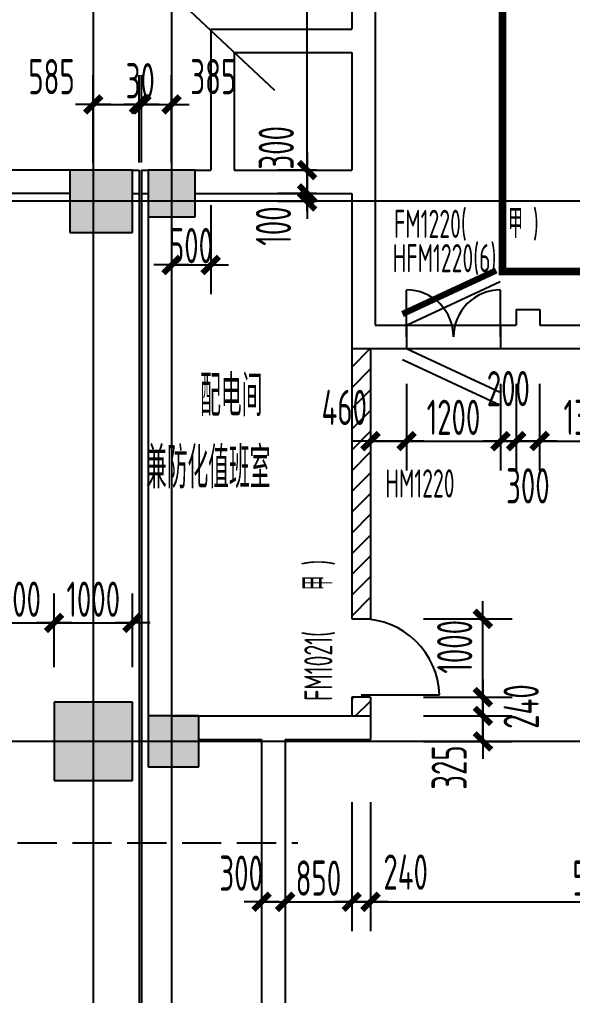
# Model space of a CAD drawing. Extents: x 1596194 to 1987057, y -212608 to 63160.
# Drawn here: x 1731289 to 1738349, y 21163 to 33633 of the extents above; entities that cross this region are included whole.
import ezdxf

# ---------------------------------------------------------------- set-up
doc = ezdxf.new("R2010")
doc.units = 0
doc.header["$LTSCALE"] = 100
doc.header["$MEASUREMENT"] = 0
doc.linetypes.add('DASH', pattern=[0.35, 0.25, -0.1])
doc.linetypes.add('DASH_200', pattern=[0.7, 0.5, -0.2])
doc.layers.get('0').update_dxf_attribs({"linetype": 'CONTINUOUS'})
doc.layers.get('DEFPOINTS').update_dxf_attribs({"linetype": 'CONTINUOUS'})
for name, color, linetype in [('_走道示意', 8, 'CONTINUOUS'), ('COLUMN', 1, 'CONTINUOUS'), ('DOTE', 251, 'CONTINUOUS'), ('HA', 150, 'CONTINUOUS'), ('PUB_DIM', 3, 'CONTINUOUS'), ('PUB_TEXT', 30, 'CONTINUOUS'), ('SOLID_HATCH', 40, 'CONTINUOUS'), ('WALL', 2, 'CONTINUOUS'), ('WINDOW', 4, 'CONTINUOUS'), ('图层2', 251, 'CONTINUOUS')]:
    doc.layers.add(name, color=color, linetype=linetype)
doc.styles.add('DIM_FONT', font='SYSZ.shx', dxfattribs={"width": 0.7, "bigfont": 'SYFS.shx'})
doc.dimstyles.new('DIMN150', dxfattribs={"dimscale": 1.5, "dimtxt": 300, "dimasz": 1, "dimexe": 250, "dimexo": 300, "dimgap": 30, "dimtad": 1, "dimdec": 0, "dimzin": 0, "dimdsep": 46, "dimtxsty": 'DIM_FONT', "dimblk": 'ARCHTICK', "dimcen": 0.09, "dimclrt": 7, "dimazin": 2, "dimtfac": 1, "dimtdec": 0, "dimtix": 1, "dimtmove": 2, "dimatfit": 3, "dimldrblk": 'DOT', "dimfxl": 0, "dimtolj": 1, "dimtzin": 0, "dimarcsym": 0})

# ---------------------------------------------------------------- blocks, each defined once
blk = doc.blocks.new('_archtick')
blk.add_line((-150, 0), (150, 0))
at = {"const_width": 50}
blk.add_lwpolyline([(-70, -70), (70, 70)], dxfattribs=at)
blk = doc.blocks.new('*D495')
at = {"layer": 'DEFPOINTS', "color": 0}
for p in [(1733230, 31710), (1733730, 31710), (1733730, 30497)]:
    blk.add_point(p, dxfattribs=at)
at = {"layer": 'PUB_DIM', "color": 0, "lineweight": -2}
for p, q in [((1733230, 31260), (1733230, 30122)), ((1733730, 31260), (1733730, 30122)), ((1733230, 30497), (1733730, 30497))]:
    blk.add_line(p, q, dxfattribs=at)
at = {"layer": 'PUB_DIM', "color": 0, "lineweight": -2, "xscale": 1.5, "yscale": 1.5, "zscale": 1.5, "rotation": 180}
blk.add_blockref('_archtick', (1733230, 30497), dxfattribs=at)
at = {"layer": 'PUB_DIM', "color": 0, "lineweight": -2, "xscale": 1.5, "yscale": 1.5, "zscale": 1.5}
blk.add_blockref('_archtick', (1733730, 30497), dxfattribs=at)
at = {"layer": 'PUB_DIM', "color": 7, "insert": (1733478, 30744), "char_height": 450, "attachment_point": 5, "style": 'DIM_FONT'}
blk.add_mtext('\\A1;500', dxfattribs=at)
blk = doc.blocks.new('_Dot')
at = {"color": 0, "linetype": 'ByBlock', "lineweight": -2}
blk.add_line((-0.5, 0), (-1, 0), dxfattribs=at)
at = {"color": 0, "linetype": 'ByBlock', "const_width": 0.5}
blk.add_lwpolyline([(-0.25, 0, 1), (0.25, 0, 1)], format="xyb", close=True, dxfattribs=at)
blk = doc.blocks.new('*D497')
at = {"layer": 'DEFPOINTS', "color": 0}
for p in [(1735770, 29429), (1736230, 29429), (1736230, 28247)]:
    blk.add_point(p, dxfattribs=at)
at = {"layer": 'PUB_DIM', "color": 0, "lineweight": -2}
for p, q in [((1735770, 28979), (1735770, 27872)), ((1736230, 28979), (1736230, 27872)), ((1735770, 28247), (1736230, 28247))]:
    blk.add_line(p, q, dxfattribs=at)
at = {"layer": 'PUB_DIM', "color": 0, "lineweight": -2, "xscale": 1.5, "yscale": 1.5, "zscale": 1.5, "rotation": 180}
blk.add_blockref('_archtick', (1735770, 28247), dxfattribs=at)
at = {"layer": 'PUB_DIM', "color": 0, "lineweight": -2, "xscale": 1.5, "yscale": 1.5, "zscale": 1.5}
blk.add_blockref('_archtick', (1736230, 28247), dxfattribs=at)
at = {"layer": 'PUB_DIM', "color": 7, "insert": (1735435, 28677), "char_height": 450, "attachment_point": 5, "style": 'DIM_FONT'}
blk.add_mtext('\\A1;460', dxfattribs=at)
blk = doc.blocks.new('*D498')
at = {"layer": 'DEFPOINTS', "color": 0}
for p in [(1736230, 29429), (1737430, 29429), (1737430, 28247)]:
    blk.add_point(p, dxfattribs=at)
at = {"layer": 'PUB_DIM', "color": 0, "lineweight": -2}
for p, q in [((1736230, 28979), (1736230, 27872)), ((1737430, 28979), (1737430, 27872)), ((1736230, 28247), (1737430, 28247))]:
    blk.add_line(p, q, dxfattribs=at)
at = {"layer": 'PUB_DIM', "color": 0, "lineweight": -2, "xscale": 1.5, "yscale": 1.5, "zscale": 1.5, "rotation": 180}
blk.add_blockref('_archtick', (1736230, 28247), dxfattribs=at)
at = {"layer": 'PUB_DIM', "color": 0, "lineweight": -2, "xscale": 1.5, "yscale": 1.5, "zscale": 1.5}
blk.add_blockref('_archtick', (1737430, 28247), dxfattribs=at)
at = {"layer": 'PUB_DIM', "color": 7, "insert": (1736830, 28550), "char_height": 450, "attachment_point": 5, "style": 'DIM_FONT'}
blk.add_mtext('\\A1;1200', dxfattribs=at)
blk = doc.blocks.new('*D499')
at = {"layer": 'DEFPOINTS', "color": 0}
for p in [(1737430, 29429), (1737630, 29429), (1737630, 28247)]:
    blk.add_point(p, dxfattribs=at)
at = {"layer": 'PUB_DIM', "color": 0, "lineweight": -2}
for p, q in [((1737430, 28979), (1737430, 27872)), ((1737630, 28979), (1737630, 27872)), ((1737430, 28247), (1737630, 28247))]:
    blk.add_line(p, q, dxfattribs=at)
at = {"layer": 'PUB_DIM', "color": 0, "lineweight": -2, "xscale": 1.5, "yscale": 1.5, "zscale": 1.5, "rotation": 180}
blk.add_blockref('_archtick', (1737430, 28247), dxfattribs=at)
at = {"layer": 'PUB_DIM', "color": 0, "lineweight": -2, "xscale": 1.5, "yscale": 1.5, "zscale": 1.5}
blk.add_blockref('_archtick', (1737630, 28247), dxfattribs=at)
at = {"layer": 'PUB_DIM', "color": 7, "insert": (1737530, 28917), "char_height": 450, "attachment_point": 5, "style": 'DIM_FONT'}
blk.add_mtext('\\A1;200', dxfattribs=at)
blk = doc.blocks.new('*D500')
at = {"layer": 'DEFPOINTS', "color": 0}
for p in [(1737630, 29429), (1737930, 29429), (1737930, 28247)]:
    blk.add_point(p, dxfattribs=at)
at = {"layer": 'PUB_DIM', "color": 0, "lineweight": -2}
for p, q in [((1737630, 28979), (1737630, 27872)), ((1737930, 28979), (1737930, 27872)), ((1737630, 28247), (1737930, 28247))]:
    blk.add_line(p, q, dxfattribs=at)
at = {"layer": 'PUB_DIM', "color": 0, "lineweight": -2, "xscale": 1.5, "yscale": 1.5, "zscale": 1.5, "rotation": 180}
blk.add_blockref('_archtick', (1737630, 28247), dxfattribs=at)
at = {"layer": 'PUB_DIM', "color": 0, "lineweight": -2, "xscale": 1.5, "yscale": 1.5, "zscale": 1.5}
blk.add_blockref('_archtick', (1737930, 28247), dxfattribs=at)
at = {"layer": 'PUB_DIM', "color": 7, "insert": (1737780, 27675), "char_height": 450, "attachment_point": 5, "style": 'DIM_FONT'}
blk.add_mtext('\\A1;300', dxfattribs=at)
blk = doc.blocks.new('*D501')
at = {"layer": 'DEFPOINTS', "color": 0}
for p in [(1737930, 29429), (1739230, 29429), (1739230, 28247)]:
    blk.add_point(p, dxfattribs=at)
at = {"layer": 'PUB_DIM', "color": 0, "lineweight": -2}
for p, q in [((1737930, 28979), (1737930, 27872)), ((1739230, 28979), (1739230, 27872)), ((1737930, 28247), (1739230, 28247))]:
    blk.add_line(p, q, dxfattribs=at)
at = {"layer": 'PUB_DIM', "color": 0, "lineweight": -2, "xscale": 1.5, "yscale": 1.5, "zscale": 1.5, "rotation": 180}
blk.add_blockref('_archtick', (1737930, 28247), dxfattribs=at)
at = {"layer": 'PUB_DIM', "color": 0, "lineweight": -2, "xscale": 1.5, "yscale": 1.5, "zscale": 1.5}
blk.add_blockref('_archtick', (1739230, 28247), dxfattribs=at)
at = {"layer": 'PUB_DIM', "color": 7, "insert": (1738580, 28550), "char_height": 450, "attachment_point": 5, "style": 'DIM_FONT'}
blk.add_mtext('\\A1;1300', dxfattribs=at)
blk = doc.blocks.new('*D503')
at = {"layer": 'DEFPOINTS', "color": 0}
for p in [(1735997, 25975), (1737205, 25975), (1735997, 24975)]:
    blk.add_point(p, dxfattribs=at)
at = {"layer": 'PUB_DIM', "color": 0, "lineweight": -2}
for p, q in [((1736447, 25975), (1737580, 25975)), ((1737205, 24975), (1737205, 25975)), ((1736447, 24975), (1737580, 24975))]:
    blk.add_line(p, q, dxfattribs=at)
at = {"layer": 'PUB_DIM', "color": 0, "lineweight": -2, "xscale": 1.5, "yscale": 1.5, "zscale": 1.5}
for p, rotation in [((1737205, 25975), 90), ((1737205, 24975), 270)]:
    blk.add_blockref('_archtick', p, dxfattribs=dict(at, rotation=rotation))
at = {"layer": 'PUB_DIM', "color": 7, "insert": (1736845, 25618), "char_height": 450, "attachment_point": 5, "rotation": 90, "style": 'DIM_FONT'}
blk.add_mtext('\\A1;1000', dxfattribs=at)
blk = doc.blocks.new('*D504')
at = {"layer": 'DEFPOINTS', "color": 0}
for p in [(1735997, 24975), (1737205, 24975), (1735997, 24735)]:
    blk.add_point(p, dxfattribs=at)
at = {"layer": 'PUB_DIM', "color": 0, "lineweight": -2}
for p, q in [((1736447, 24975), (1737580, 24975)), ((1737205, 24735), (1737205, 24975)), ((1736447, 24735), (1737580, 24735))]:
    blk.add_line(p, q, dxfattribs=at)
at = {"layer": 'PUB_DIM', "color": 0, "lineweight": -2, "xscale": 1.5, "yscale": 1.5, "zscale": 1.5}
for p, rotation in [((1737205, 24975), 90), ((1737205, 24735), 270)]:
    blk.add_blockref('_archtick', p, dxfattribs=dict(at, rotation=rotation))
at = {"layer": 'PUB_DIM', "color": 7, "insert": (1737695, 24855), "char_height": 450, "attachment_point": 5, "rotation": 90, "style": 'DIM_FONT'}
blk.add_mtext('\\A1;240', dxfattribs=at)
blk = doc.blocks.new('*D505')
at = {"layer": 'DEFPOINTS', "color": 0}
for p in [(1735997, 24735), (1737205, 24735), (1735997, 24410)]:
    blk.add_point(p, dxfattribs=at)
at = {"layer": 'PUB_DIM', "color": 0, "lineweight": -2}
for p, q in [((1736447, 24735), (1737580, 24735)), ((1737205, 24410), (1737205, 24735)), ((1736447, 24410), (1737580, 24410))]:
    blk.add_line(p, q, dxfattribs=at)
at = {"layer": 'PUB_DIM', "color": 0, "lineweight": -2, "xscale": 1.5, "yscale": 1.5, "zscale": 1.5}
for p, rotation in [((1737205, 24735), 90), ((1737205, 24410), 270)]:
    blk.add_blockref('_archtick', p, dxfattribs=dict(at, rotation=rotation))
at = {"layer": 'PUB_DIM', "color": 7, "insert": (1736775, 24075), "char_height": 450, "attachment_point": 5, "rotation": 90, "style": 'DIM_FONT'}
blk.add_mtext('\\A1;325', dxfattribs=at)
blk = doc.blocks.new('*D817')
at = {"layer": 'DEFPOINTS', "color": 0}
for p in [(1734961, 31410), (1735530, 31410), (1735530, 31310)]:
    blk.add_point(p, dxfattribs=at)
at = {"layer": 'PUB_DIM', "color": 0, "lineweight": -2}
for p, q in [((1735080, 31410), (1734586, 31410)), ((1735080, 31310), (1734586, 31310)), ((1734961, 31310), (1734961, 31410))]:
    blk.add_line(p, q, dxfattribs=at)
at = {"layer": 'PUB_DIM', "color": 0, "lineweight": -2, "xscale": 1.5, "yscale": 1.5, "zscale": 1.5}
for p, rotation in [((1734961, 31410), 90), ((1734961, 31310), 270)]:
    blk.add_blockref('_archtick', p, dxfattribs=dict(at, rotation=rotation))
at = {"layer": 'PUB_DIM', "color": 7, "insert": (1734531, 30994), "char_height": 450, "attachment_point": 5, "rotation": 90, "style": 'DIM_FONT'}
blk.add_mtext('\\A1;100', dxfattribs=at)
blk = doc.blocks.new('*D818')
at = {"layer": 'DEFPOINTS', "color": 0}
for p in [(1734961, 31710), (1735530, 31710), (1735530, 31410)]:
    blk.add_point(p, dxfattribs=at)
at = {"layer": 'PUB_DIM', "color": 0, "lineweight": -2}
for p, q in [((1735080, 31710), (1734586, 31710)), ((1734961, 31410), (1734961, 31710)), ((1735080, 31410), (1734586, 31410))]:
    blk.add_line(p, q, dxfattribs=at)
at = {"layer": 'PUB_DIM', "color": 0, "lineweight": -2, "xscale": 1.5, "yscale": 1.5, "zscale": 1.5}
for p, rotation in [((1734961, 31710), 90), ((1734961, 31410), 270)]:
    blk.add_blockref('_archtick', p, dxfattribs=dict(at, rotation=rotation))
at = {"layer": 'PUB_DIM', "color": 7, "insert": (1734567, 31994), "char_height": 450, "attachment_point": 5, "rotation": 90, "style": 'DIM_FONT'}
blk.add_mtext('\\A1;300', dxfattribs=at)
blk = doc.blocks.new('*D819')
at = {"layer": 'DEFPOINTS', "color": 0}
for p in [(1734961, 38210), (1735530, 38210), (1735530, 31710)]:
    blk.add_point(p, dxfattribs=at)
at = {"layer": 'PUB_DIM', "color": 0, "lineweight": -2}
for p, q in [((1735080, 38210), (1734586, 38210)), ((1734961, 31710), (1734961, 38210)), ((1735080, 31710), (1734586, 31710))]:
    blk.add_line(p, q, dxfattribs=at)
at = {"layer": 'PUB_DIM', "color": 0, "lineweight": -2, "xscale": 1.5, "yscale": 1.5, "zscale": 1.5}
for p, rotation in [((1734961, 38210), 90), ((1734961, 31710), 270)]:
    blk.add_blockref('_archtick', p, dxfattribs=dict(at, rotation=rotation))
at = {"layer": 'PUB_DIM', "color": 7, "insert": (1734659, 34960), "char_height": 450, "attachment_point": 5, "rotation": 90, "style": 'DIM_FONT'}
blk.add_mtext('\\A1;6500', dxfattribs=at)
blk = doc.blocks.new('*D957')
at = {"layer": 'DEFPOINTS', "color": 0}
for p in [(1734380, 24085), (1734680, 24085), (1734680, 22360)]:
    blk.add_point(p, dxfattribs=at)
at = {"layer": 'PUB_DIM', "color": 0, "lineweight": -2}
for p, q in [((1734380, 23635), (1734380, 21985)), ((1734680, 23635), (1734680, 21985)), ((1734380, 22360), (1734680, 22360))]:
    blk.add_line(p, q, dxfattribs=at)
at = {"layer": 'PUB_DIM', "color": 0, "lineweight": -2, "xscale": 1.5, "yscale": 1.5, "zscale": 1.5, "rotation": 180}
blk.add_blockref('_archtick', (1734380, 22360), dxfattribs=at)
at = {"layer": 'PUB_DIM', "color": 0, "lineweight": -2, "xscale": 1.5, "yscale": 1.5, "zscale": 1.5}
blk.add_blockref('_archtick', (1734680, 22360), dxfattribs=at)
at = {"layer": 'PUB_DIM', "color": 7, "insert": (1734119, 22726), "char_height": 450, "attachment_point": 5, "style": 'DIM_FONT'}
blk.add_mtext('\\A1;300', dxfattribs=at)
blk = doc.blocks.new('*D958')
at = {"layer": 'DEFPOINTS', "color": 0}
for p in [(1734680, 24085), (1735530, 24085), (1735530, 22360)]:
    blk.add_point(p, dxfattribs=at)
at = {"layer": 'PUB_DIM', "color": 0, "lineweight": -2}
for p, q in [((1734680, 23635), (1734680, 21985)), ((1735530, 23635), (1735530, 21985)), ((1734680, 22360), (1734679, 22360)), ((1734680, 22360), (1735530, 22360)), ((1735530, 22360), (1735532, 22360))]:
    blk.add_line(p, q, dxfattribs=at)
at = {"layer": 'PUB_DIM', "color": 0, "lineweight": -2, "xscale": 1.5, "yscale": 1.5, "zscale": 1.5}
blk.add_blockref('_archtick', (1734680, 22360), dxfattribs=at)
at = {"layer": 'PUB_DIM', "color": 0, "lineweight": -2, "xscale": 1.5, "yscale": 1.5, "zscale": 1.5, "rotation": 180}
blk.add_blockref('_archtick', (1735530, 22360), dxfattribs=at)
at = {"layer": 'PUB_DIM', "color": 7, "insert": (1735105, 22663), "char_height": 450, "attachment_point": 5, "style": 'DIM_FONT'}
blk.add_mtext('\\A1;850', dxfattribs=at)
blk = doc.blocks.new('*D959')
at = {"layer": 'DEFPOINTS', "color": 0}
for p in [(1735530, 24085), (1735770, 24085), (1735770, 22360)]:
    blk.add_point(p, dxfattribs=at)
at = {"layer": 'PUB_DIM', "color": 0, "lineweight": -2}
for p, q in [((1735530, 23635), (1735530, 21985)), ((1735770, 23635), (1735770, 21985)), ((1735530, 22360), (1735770, 22360))]:
    blk.add_line(p, q, dxfattribs=at)
at = {"layer": 'PUB_DIM', "color": 0, "lineweight": -2, "xscale": 1.5, "yscale": 1.5, "zscale": 1.5, "rotation": 180}
blk.add_blockref('_archtick', (1735530, 22360), dxfattribs=at)
at = {"layer": 'PUB_DIM', "color": 0, "lineweight": -2, "xscale": 1.5, "yscale": 1.5, "zscale": 1.5}
blk.add_blockref('_archtick', (1735770, 22360), dxfattribs=at)
at = {"layer": 'PUB_DIM', "color": 7, "insert": (1736219, 22740), "char_height": 450, "attachment_point": 5, "style": 'DIM_FONT'}
blk.add_mtext('\\A1;240', dxfattribs=at)
blk = doc.blocks.new('*D960')
at = {"layer": 'DEFPOINTS', "color": 0}
for p in [(1735770, 24085), (1741705, 24085), (1741705, 22360)]:
    blk.add_point(p, dxfattribs=at)
at = {"layer": 'PUB_DIM', "color": 0, "lineweight": -2}
for p, q in [((1735770, 23635), (1735770, 21985)), ((1741705, 23635), (1741705, 21985)), ((1735770, 22360), (1741705, 22360))]:
    blk.add_line(p, q, dxfattribs=at)
at = {"layer": 'PUB_DIM', "color": 0, "lineweight": -2, "xscale": 1.5, "yscale": 1.5, "zscale": 1.5, "rotation": 180}
blk.add_blockref('_archtick', (1735770, 22360), dxfattribs=at)
at = {"layer": 'PUB_DIM', "color": 0, "lineweight": -2, "xscale": 1.5, "yscale": 1.5, "zscale": 1.5}
blk.add_blockref('_archtick', (1741705, 22360), dxfattribs=at)
at = {"layer": 'PUB_DIM', "color": 7, "insert": (1738738, 22663), "char_height": 450, "attachment_point": 5, "style": 'DIM_FONT'}
blk.add_mtext('\\A1;5935', dxfattribs=at)
blk = doc.blocks.new('*D1349')
at = {"layer": 'DEFPOINTS', "color": 0}
for p in [(1732730, 25923), (1731730, 24910), (1732730, 24910)]:
    blk.add_point(p, dxfattribs=at)
at = {"layer": 'PUB_DIM', "color": 0, "lineweight": -2}
for p, q in [((1731730, 25360), (1731730, 26298)), ((1732730, 25360), (1732730, 26298)), ((1731730, 25923), (1731729, 25923)), ((1731730, 25923), (1732730, 25923)), ((1732730, 25923), (1732732, 25923))]:
    blk.add_line(p, q, dxfattribs=at)
at = {"layer": 'PUB_DIM', "color": 0, "lineweight": -2, "xscale": 1.5, "yscale": 1.5, "zscale": 1.5}
blk.add_blockref('_archtick', (1731730, 25923), dxfattribs=at)
at = {"layer": 'PUB_DIM', "color": 0, "lineweight": -2, "xscale": 1.5, "yscale": 1.5, "zscale": 1.5, "rotation": 180}
blk.add_blockref('_archtick', (1732730, 25923), dxfattribs=at)
at = {"layer": 'PUB_DIM', "color": 7, "insert": (1732230, 26226), "char_height": 450, "attachment_point": 5, "style": 'DIM_FONT'}
blk.add_mtext('\\A1;1000', dxfattribs=at)
blk = doc.blocks.new('*D1350')
at = {"layer": 'DEFPOINTS', "color": 0}
for p in [(1731730, 25923), (1730830, 24910), (1731730, 24910)]:
    blk.add_point(p, dxfattribs=at)
at = {"layer": 'PUB_DIM', "color": 0, "lineweight": -2}
for p, q in [((1730830, 25360), (1730830, 26298)), ((1731730, 25360), (1731730, 26298)), ((1730830, 25923), (1730829, 25923)), ((1730830, 25923), (1731730, 25923)), ((1731730, 25923), (1731732, 25923))]:
    blk.add_line(p, q, dxfattribs=at)
at = {"layer": 'PUB_DIM', "color": 0, "lineweight": -2, "xscale": 1.5, "yscale": 1.5, "zscale": 1.5}
blk.add_blockref('_archtick', (1730830, 25923), dxfattribs=at)
at = {"layer": 'PUB_DIM', "color": 0, "lineweight": -2, "xscale": 1.5, "yscale": 1.5, "zscale": 1.5, "rotation": 180}
blk.add_blockref('_archtick', (1731730, 25923), dxfattribs=at)
at = {"layer": 'PUB_DIM', "color": 7, "insert": (1731280, 26226), "char_height": 450, "attachment_point": 5, "style": 'DIM_FONT'}
blk.add_mtext('\\A1;900', dxfattribs=at)
blk = doc.blocks.new('*D1358')
at = {"layer": 'DEFPOINTS', "color": 0}
for p in [(1732815, 32549), (1732230, 31357), (1732815, 31357)]:
    blk.add_point(p, dxfattribs=at)
at = {"layer": 'PUB_DIM', "color": 0, "lineweight": -2}
for p, q in [((1732230, 31807), (1732230, 32924)), ((1732815, 31807), (1732815, 32924)), ((1732230, 32549), (1732815, 32549))]:
    blk.add_line(p, q, dxfattribs=at)
at = {"layer": 'PUB_DIM', "color": 0, "lineweight": -2, "xscale": 1.5, "yscale": 1.5, "zscale": 1.5, "rotation": 180}
blk.add_blockref('_archtick', (1732230, 32549), dxfattribs=at)
at = {"layer": 'PUB_DIM', "color": 0, "lineweight": -2, "xscale": 1.5, "yscale": 1.5, "zscale": 1.5}
blk.add_blockref('_archtick', (1732815, 32549), dxfattribs=at)
at = {"layer": 'PUB_DIM', "color": 7, "insert": (1731697, 32903), "char_height": 450, "attachment_point": 5, "style": 'DIM_FONT'}
blk.add_mtext('\\A1;585', dxfattribs=at)
blk = doc.blocks.new('*D1359')
at = {"layer": 'DEFPOINTS', "color": 0}
for p in [(1732845, 32549), (1732815, 31357), (1732845, 31357)]:
    blk.add_point(p, dxfattribs=at)
at = {"layer": 'PUB_DIM', "color": 0, "lineweight": -2}
for p, q in [((1732815, 31807), (1732815, 32924)), ((1732845, 31807), (1732845, 32924)), ((1732815, 32549), (1732814, 32549)), ((1732815, 32549), (1732845, 32549)), ((1732845, 32549), (1732847, 32549))]:
    blk.add_line(p, q, dxfattribs=at)
at = {"layer": 'PUB_DIM', "color": 0, "lineweight": -2, "xscale": 1.5, "yscale": 1.5, "zscale": 1.5}
blk.add_blockref('_archtick', (1732815, 32549), dxfattribs=at)
at = {"layer": 'PUB_DIM', "color": 0, "lineweight": -2, "xscale": 1.5, "yscale": 1.5, "zscale": 1.5, "rotation": 180}
blk.add_blockref('_archtick', (1732845, 32549), dxfattribs=at)
at = {"layer": 'PUB_DIM', "color": 7, "insert": (1732830, 32851), "char_height": 450, "attachment_point": 5, "style": 'DIM_FONT'}
blk.add_mtext('\\A1;30', dxfattribs=at)
blk = doc.blocks.new('*D1360')
at = {"layer": 'DEFPOINTS', "color": 0}
for p in [(1733230, 32549), (1732845, 31357), (1733230, 31357)]:
    blk.add_point(p, dxfattribs=at)
at = {"layer": 'PUB_DIM', "color": 0, "lineweight": -2}
for p, q in [((1732845, 31807), (1732845, 32924)), ((1733230, 31807), (1733230, 32924)), ((1732845, 32549), (1733230, 32549))]:
    blk.add_line(p, q, dxfattribs=at)
at = {"layer": 'PUB_DIM', "color": 0, "lineweight": -2, "xscale": 1.5, "yscale": 1.5, "zscale": 1.5, "rotation": 180}
blk.add_blockref('_archtick', (1732845, 32549), dxfattribs=at)
at = {"layer": 'PUB_DIM', "color": 0, "lineweight": -2, "xscale": 1.5, "yscale": 1.5, "zscale": 1.5}
blk.add_blockref('_archtick', (1733230, 32549), dxfattribs=at)
at = {"layer": 'PUB_DIM', "color": 7, "insert": (1733763, 32903), "char_height": 450, "attachment_point": 5, "style": 'DIM_FONT'}
blk.add_mtext('\\A1;385', dxfattribs=at)
blk = doc.blocks.new('M_A2ZXL')
blk.add_line((-0.472, 0), (-0.472, -1))
blk.add_arc((-0.5, 0), 1, 271.6231, 0)
blk = doc.blocks.new('_fzh')
for p, q in [((-0.5, 0.5), (-0.5, -0.5)), ((0.5, 0.5), (-0.5, 0.5)), ((0.5, -0.5), (0.5, 0.5)), ((-0.5, -0.5), (0.5, -0.5))]:
    blk.add_line(p, q)
at = {"layer": 'SOLID_HATCH'}
blk.add_solid([(0.5, 0.5), (0.5, -0.5), (-0.5, 0.5), (-0.5, -0.5)], dxfattribs=at)
blk = doc.blocks.new('M_A3PTU')
for p, q in [((-0.5, 0), (-0.499, -0.498)), ((0.5, 0), (0.499, -0.498))]:
    blk.add_line(p, q)
for centre, start, end in [((-0.498, -0.001), 269.885, 0.0763), ((0.498, -0.001), 179.9237, 270.115)]:
    blk.add_arc(centre, 0.498, start, end)

msp = doc.modelspace()

# ---------------------------------------------------------------- hatches: boundary and pattern name
at = {"layer": 'HA'}
h = msp.add_hatch(dxfattribs=at)
h.set_pattern_fill('普通砖', color=256, scale=150, style=0)
h.set_pattern_definition([(45, (0, 0), (-132.582521, 132.582521), [])])
h.paths.add_polyline_path([(1735770.206, 29429.401), (1735530.206, 29429.401), (1735530.206, 25975.131), (1735770.206, 25975.131)])
h.paths.add_polyline_path([(1735770.206, 24735.131), (1735770.206, 24975.131), (1735530.206, 24975.131), (1735530.206, 24735.131)])
h.paths.add_polyline_path([(1732771.778, 27490.66), (1735666.278, 27490.66), (1735666.278, 28435.66), (1732771.778, 28435.66)], flags=9)

# ---------------------------------------------------------------- linework, layer by layer
at = {"layer": '_走道示意', "linetype": 'DASH_200', "ltscale": 10}
msp.add_line((1708863.871, 23113.134), (1734842.506, 23113.134), dxfattribs=at)
msp.add_arc((1745506, 13605.278), 9500, 90, 144.6890772, dxfattribs=at)
at = {"layer": 'DOTE'}
for p, q in [((1732230.206, 50334.236), (1732230.206, -36126.938)), ((1733230.206, 50334.236), (1733230.206, -36126.938)), ((1799629.617, 31310.131), (1638383.856, 31310.131)), ((1799629.617, 24410.131), (1638383.856, 24410.131))]:
    msp.add_line(p, q, dxfattribs=at)
at = {"layer": 'PUB_TEXT'}
msp.add_line((1734548.464, 32725.151), (1732623.993, 34536.327), dxfattribs=at)
at = {"layer": 'WALL'}
for p, q in [((1735530.206, 38510.131), (1735530.206, 33510.131)), ((1735830.206, 38210.131), (1735830.206, 29729.401)), ((1733730.206, 33510.131), (1733730.206, 31710.131)), ((1733730.206, 33510.131), (1735530.206, 33510.131)), ((1734030.206, 33210.131), (1734030.206, 31710.131)), ((1734030.206, 33210.131), (1735530.206, 33210.131)), ((1735530.206, 33210.131), (1735530.206, 31710.131)), ((1731930.206, 31710.131), (1724430.206, 31710.131)), ((1732730.206, 31710.131), (1732815.206, 31710.131)), ((1732815.206, 31710.131), (1732815.206, 31410.131)), ((1732845.206, 31710.131), (1732845.206, 31410.131)), ((1732845.206, 31710.131), (1732930.206, 31710.131)), ((1733530.206, 31710.131), (1733730.206, 31710.131)), ((1734030.206, 31710.131), (1735530.206, 31710.131)), ((1731930.206, 31410.131), (1730830.206, 31410.131)), ((1732730.206, 31410.131), (1732815.206, 31410.131)), ((1732845.206, 31410.131), (1732930.206, 31410.131)), ((1733530.206, 31410.131), (1735530.206, 31410.131)), ((1735530.206, 31410.131), (1735530.206, 25975.131)), ((1732930.206, 31110.131), (1732930.206, 24735.131)), ((1733230.206, 31110.131), (1733230.206, 24735.131)), ((1737630.206, 29929.401), (1737930.206, 29929.401)), ((1737630.206, 29929.401), (1737630.206, 29729.401)), ((1737930.206, 29929.401), (1737930.206, 29729.401)), ((1735830.206, 29729.401), (1736230.206, 29729.401)), ((1736230.206, 29729.401), (1736230.206, 29429.401)), ((1737430.206, 29729.401), (1737630.206, 29729.401)), ((1737430.206, 29729.401), (1737430.206, 29429.401)), ((1737930.206, 29729.401), (1739230.206, 29729.401)), ((1735530.206, 29429.401), (1736230.206, 29429.401)), ((1735770.206, 29429.401), (1735770.206, 25975.131)), ((1737430.206, 29429.401), (1739530.206, 29429.401)), ((1735530.206, 25975.131), (1735770.206, 25975.131)), ((1735770.206, 24975.131), (1735530.206, 24975.131)), ((1735530.206, 24975.131), (1735530.206, 24735.131)), ((1735770.206, 24975.131), (1735770.206, 24435.131)), ((1733230.206, 24735.131), (1735770.206, 24735.131)), ((1733580.206, 24435.131), (1734380.206, 24435.131)), ((1734380.206, 24435.131), (1734380.206, 17760.131)), ((1734680.206, 24435.131), (1735770.206, 24435.131)), ((1734680.206, 24435.131), (1734680.206, 16660.131))]:
    msp.add_line(p, q, dxfattribs=at)
at = {"layer": 'WINDOW'}
for p, q in [((1732815.206, 31410.131), (1732815.206, -32314.869)), ((1732845.206, 31410.131), (1732845.206, -32314.869)), ((1736230.206, 29729.401), (1737427.725, 30286.372)), ((1736230.206, 29729.401), (1737430.206, 29729.401)), ((1736230.206, 29429.401), (1737427.725, 28872.43)), ((1736230.206, 29429.401), (1737430.206, 29429.401)), ((1736177.916, 29288.81), (1737375.435, 28731.839))]:
    msp.add_line(p, q, dxfattribs=at)
at = {"layer": 'WINDOW', "const_width": 80}
msp.add_lwpolyline([(1736177.916, 29869.992), (1737375.435, 30426.963)], dxfattribs=at)
at = {"layer": '图层2', "linetype": 'DASH', "ltscale": 10, "const_width": 100}
msp.add_lwpolyline([(1737455.932, 39758.226), (1747519.554, 39758.226), (1747519.554, 30412.705), (1737455.932, 30412.705)], close=True, dxfattribs=at)

# ---------------------------------------------------------------- block references
at = {"layer": 'COLUMN'}
for p, xscale, yscale, zscale in [((1732330.206, 31310.131), 800, 800, 800), ((1733230.206, 31410.131), 600, 600, 600), ((1732230.206, 24410.131), 1000, 1000, 1000), ((1733255.206, 24410.131), 650, 650, 650)]:
    msp.add_blockref('_fzh', p, dxfattribs=dict(at, xscale=xscale, yscale=yscale, zscale=zscale))
at = {"layer": 'WINDOW'}
for name, p, xscale, yscale, zscale, rotation in [('M_A3PTU', (1736830.206, 29579.401), 1200, 1200, 1200, 180), ('M_A2ZXL', (1735650.206, 25475.131), -1000, -1000, 1000, 270)]:
    msp.add_blockref(name, p, dxfattribs=dict(at, xscale=xscale, yscale=yscale, zscale=zscale, rotation=rotation))

# ---------------------------------------------------------------- texts
at = {"layer": 'PUB_TEXT', "style": 'DIM_FONT'}
for s, height, width, p in [('FM1220(', 360, 0.65625, (1736069.987, 30842.353)), ('甲', 372.047, 0.7, (1737528.737, 30842.353)), (')', 360, 0.65625, (1737843.737, 30842.353)), ('HFM1220(6)', 360, 0.65625, (1736053.255, 30403.962)), ('配电间', 525, 0.7, (1733595.478, 28564.344)), ('兼防化值班室', 525, 0.7, (1732904.778, 27643.16)), ('HM1220', 360, 0.65625, (1735959.376, 27525.622))]:
    msp.add_text(s, height=height, dxfattribs=dict(at, width=width)).set_placement(p)
for s, height, width, p in [(')', 360, 0.65625, (1735284.387, 26655.826)), ('甲', 372.047, 0.7, (1735284.387, 26340.826)), ('FM1021(', 360, 0.65625, (1735284.387, 24927.076))]:
    msp.add_text(s, height=height, rotation=90, dxfattribs=dict(at, width=width)).set_placement(p)

# ---------------------------------------------------------------- dimensions: what is measured, and where the dimension line sits
at = {"layer": 'PUB_DIM'}
for p1, p2, distance, picture, middle in [((1735530.206, 31710.131), (1735530.206, 38210.131), 569.092, '*D819', (1734658.971, 34960.131)), ((1732815.206, 31356.902), (1732845.206, 31356.902), 1191.983, '*D1359', (1732830.206, 32851.028)), ((1736230.206, 29429.401), (1737430.206, 29429.401), -1182.021, '*D498', (1736830.206, 28549.522)), ((1737930.206, 29429.401), (1739230.206, 29429.401), -1182.021, '*D501', (1738580.206, 28549.522)), ((1730830.206, 24910.131), (1731730.206, 24910.131), 1013.365, '*D1350', (1731280.206, 26225.64)), ((1731730.206, 24910.131), (1732730.206, 24910.131), 1013.365, '*D1349', (1732230.206, 26225.64)), ((1734680.206, 24085.131), (1735530.206, 24085.131), -1724.642, '*D958', (1735105.206, 22662.632)), ((1735770.206, 24085.131), (1741705.206, 24085.131), -1724.642, '*D960', (1738737.706, 22662.632))]:
    dim = msp.add_aligned_dim(p1=p1, p2=p2, distance=distance, dimstyle='DIMN150', dxfattribs=at)
    dim.commit()
    dim.dimension.update_dxf_attribs({"geometry": picture, "text_midpoint": middle})
for base, p1, p2, angle, picture, middle in [((1732815.206, 32548.885), (1732230.206, 31356.902), (1732815.206, 31356.902), 360, '*D1358', (1731697.17, 32903.441)), ((1733230.206, 32548.885), (1732845.206, 31356.902), (1733230.206, 31356.902), 360, '*D1360', (1733763.242, 32903.441)), ((1734961.114, 31710.131), (1735530.206, 31410.131), (1735530.206, 31710.131), 90, '*D818', (1734567.07, 31993.888)), ((1733730.206, 30497.354), (1733230.206, 31710.131), (1733730.206, 31710.131), 0, '*D495', (1733477.519, 30744.051)), ((1734961.114, 31410.131), (1735530.206, 31310.131), (1735530.206, 31410.131), 90, '*D817', (1734531.114, 30994.131)), ((1736230.206, 28247.38), (1735770.206, 29429.401), (1736230.206, 29429.401), 0, '*D497', (1735435.206, 28677.38)), ((1737630.206, 28247.38), (1737430.206, 29429.401), (1737630.206, 29429.401), 0, '*D499', (1737530.206, 28917.38)), ((1737930.206, 28247.38), (1737630.206, 29429.401), (1737930.206, 29429.401), 0, '*D500', (1737780.206, 27674.896)), ((1737204.818, 25975.131), (1735996.707, 24975.131), (1735996.707, 25975.131), 90, '*D503', (1736844.818, 25618.338)), ((1737204.818, 24975.131), (1735996.707, 24735.131), (1735996.707, 24975.131), 90, '*D504', (1737694.613, 24855.131)), ((1737204.818, 24735.131), (1735996.707, 24410.131), (1735996.707, 24735.131), 90, '*D505', (1736774.818, 24075.131)), ((1734680.206, 22360.489), (1734380.206, 24085.131), (1734680.206, 24085.131), 0, '*D957', (1734119.307, 22725.682)), ((1735770.206, 22360.489), (1735530.206, 24085.131), (1735770.206, 24085.131), 0, '*D959', (1736219.435, 22740.217))]:
    dim = msp.add_linear_dim(base=base, p1=p1, p2=p2, angle=angle, dimstyle='DIMN150', dxfattribs=at)
    dim.commit()
    dim.dimension.update_dxf_attribs({"geometry": picture, "text_midpoint": middle, "dimtype": 129})

doc.saveas('drawing.dxf')
